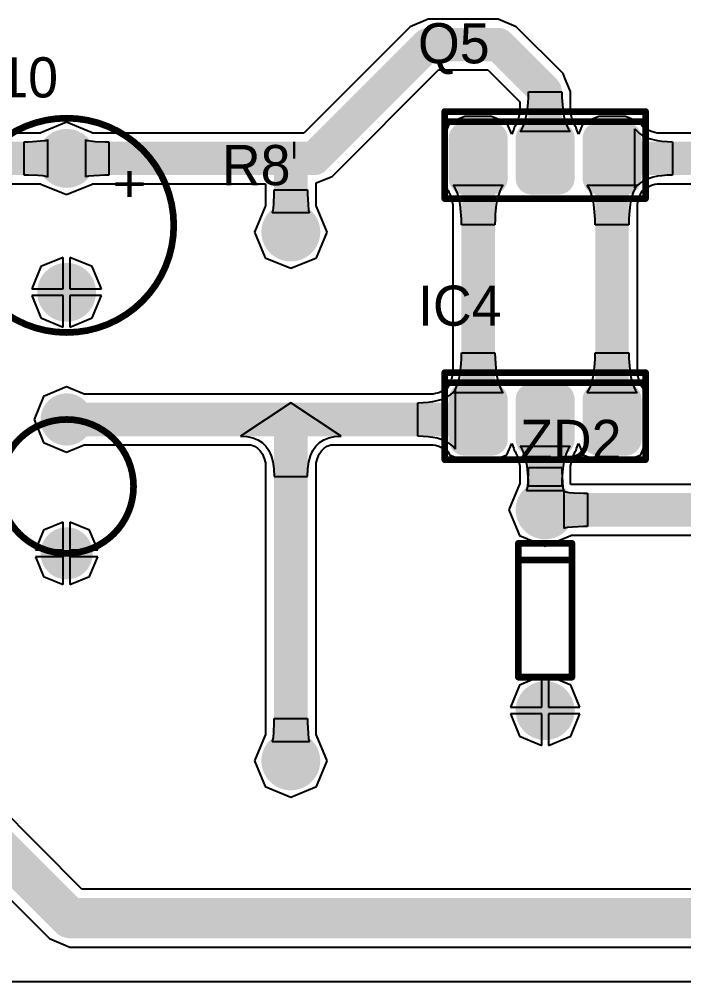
# Model space of a CAD drawing. Header units: millimetres. Extents: x 1 to 6.91, y 1 to 4.95.
# Drawn here: x 4.349 to 5.342, y 1 to 2.438 of the extents above; entities that cross this region are included whole.
import ezdxf

# ---------------------------------------------------------------- set-up
doc = ezdxf.new("R2010")
doc.units = ezdxf.units.MM
doc.header["$MEASUREMENT"] = 0
for name, color, linetype in [('BottomLayer', 5, 'Continuous'), ('BottomSolder', 6, 'Continuous'), ('TopLayer', 1, 'Continuous'), ('TopOverlay', 2, 'Continuous'), ('TopSolder', 216, 'Continuous')]:
    doc.layers.add(name, color=color, linetype=linetype)

msp = doc.modelspace()

# ---------------------------------------------------------------- linework, layer by layer
at = {"layer": 'BottomLayer'}
for p, q in [((4.96, 2.4379), (4.9332, 2.4268)), ((5.065, 2.4379), (4.96, 2.4379)), ((5.0918, 2.4268), (5.065, 2.4379)), ((4.9332, 2.4268), (4.7743, 2.2679)), ((5.1618, 2.3568), (5.0918, 2.4268)), ((4.8168, 2.2032), (4.9757, 2.3621)), ((4.9757, 2.3621), (5.0493, 2.3621)), ((5.0493, 2.3621), (5.0971, 2.3143)), ((5.165, 2.3489), (5.1618, 2.3568)), ((5.1729, 2.33), (5.165, 2.3489)), ((5.1099, 2.321), (5.11, 2.3294)), ((5.11, 2.3294), (5.16, 2.3294)), ((5.16, 2.3294), (5.1601, 2.321)), ((5.1729, 2.2996), (5.1729, 2.33)), ((5.1095, 2.3132), (5.1099, 2.321)), ((5.1601, 2.321), (5.162, 2.2991)), ((5.0971, 2.3143), (5.0971, 2.2996)), ((5.108, 2.2991), (5.1095, 2.3132)), ((5.015, 2.2925), (4.992, 2.283)), ((5.055, 2.2925), (5.015, 2.2925)), ((5.078, 2.283), (5.055, 2.2925)), ((5.0951, 2.2901), (5.0937, 2.2858)), ((5.0963, 2.2951), (5.0951, 2.2901)), ((5.0971, 2.2996), (5.0963, 2.2951)), ((5.1039, 2.2821), (5.1055, 2.2873)), ((5.1055, 2.2873), (5.1069, 2.2929)), ((5.1069, 2.2929), (5.108, 2.2991)), ((5.162, 2.2991), (5.1631, 2.2929)), ((5.1631, 2.2929), (5.1645, 2.2873)), ((5.1645, 2.2873), (5.1661, 2.2821)), ((5.1737, 2.2951), (5.1729, 2.2996)), ((5.1749, 2.2901), (5.1737, 2.2951)), ((5.1763, 2.2858), (5.1749, 2.2901)), ((5.215, 2.2925), (5.192, 2.283)), ((5.255, 2.2925), (5.215, 2.2925)), ((5.278, 2.283), (5.255, 2.2925)), ((4.42, 2.2841), (4.3817, 2.2683)), ((4.4583, 2.2683), (4.42, 2.2841)), ((4.992, 2.283), (4.9825, 2.26)), ((5.085, 2.266), (5.078, 2.283)), ((5.0881, 2.2736), (5.085, 2.266)), ((5.0887, 2.2761), (5.0881, 2.2736)), ((5.09, 2.2781), (5.0887, 2.2761)), ((5.092, 2.283), (5.09, 2.2781)), ((5.0927, 2.2832), (5.092, 2.283)), ((5.0937, 2.2858), (5.0927, 2.2832)), ((5.0976, 2.27), (5.1, 2.2735)), ((5.1, 2.2735), (5.1021, 2.2776)), ((5.1021, 2.2776), (5.1039, 2.2821)), ((5.1661, 2.2821), (5.1679, 2.2776)), ((5.1679, 2.2776), (5.17, 2.2735)), ((5.17, 2.2735), (5.1724, 2.27)), ((5.1773, 2.2832), (5.1763, 2.2858)), ((5.178, 2.283), (5.1773, 2.2832)), ((5.18, 2.2781), (5.178, 2.283)), ((5.1813, 2.2761), (5.18, 2.2781)), ((5.1819, 2.2736), (5.1813, 2.2761)), ((5.185, 2.266), (5.1819, 2.2736)), ((5.192, 2.283), (5.185, 2.266)), ((5.2692, 2.1858), (5.2692, 2.2742)), ((5.2692, 2.2742), (5.2724, 2.2705)), ((5.2798, 2.2785), (5.278, 2.283)), ((5.28, 2.2782), (5.2798, 2.2785)), ((5.2827, 2.2759), (5.28, 2.2782)), ((5.2859, 2.2737), (5.2827, 2.2759)), ((5.2897, 2.2718), (5.2859, 2.2737)), ((4.3816, 2.2679), (4.1496, 2.2679)), ((4.3817, 2.2683), (4.3816, 2.2679)), ((4.3906, 2.2574), (4.3914, 2.258)), ((4.3914, 2.258), (4.3914, 2.202)), ((4.4486, 2.202), (4.4486, 2.258)), ((4.4486, 2.258), (4.4494, 2.2574)), ((4.4584, 2.2679), (4.4583, 2.2683)), ((4.7743, 2.2679), (4.4584, 2.2679)), ((4.9825, 2.26), (4.9825, 2.2)), ((5.1724, 2.27), (5.0976, 2.27)), ((5.2724, 2.2705), (5.2761, 2.2673)), ((5.2761, 2.2673), (5.2804, 2.2644)), ((5.2804, 2.2644), (5.2852, 2.2619)), ((5.2852, 2.2619), (5.2905, 2.2598)), ((5.294, 2.27), (5.2897, 2.2718)), ((5.2905, 2.2598), (5.2964, 2.2581)), ((5.299, 2.2686), (5.294, 2.27)), ((5.2964, 2.2581), (5.3027, 2.2567)), ((5.3023, 2.2679), (5.299, 2.2686)), ((5.4295, 2.2679), (5.3023, 2.2679)), ((4.3568, 2.205), (4.3568, 2.255)), ((4.3568, 2.255), (4.3628, 2.255)), ((4.3628, 2.255), (4.3871, 2.2565)), ((4.3871, 2.2565), (4.3891, 2.2569)), ((4.3891, 2.2569), (4.3906, 2.2574)), ((4.4494, 2.2574), (4.4509, 2.2569)), ((4.4509, 2.2569), (4.4529, 2.2565)), ((4.4529, 2.2565), (4.4555, 2.2561)), ((4.4555, 2.2561), (4.4625, 2.2555)), ((4.4625, 2.2555), (4.4772, 2.255)), ((4.4772, 2.255), (4.4832, 2.255)), ((4.4832, 2.255), (4.4832, 2.205)), ((4.76, 2.23), (4.76, 2.255)), ((4.76, 2.255), (4.76, 2.255)), ((4.76, 2.255), (4.76, 2.255)), ((4.76, 2.255), (4.76, 2.255)), ((4.76, 2.255), (4.76, 2.255)), ((4.76, 2.255), (4.76, 2.255)), ((4.76, 2.255), (4.76, 2.255)), ((4.76, 2.255), (4.76, 2.255)), ((4.76, 2.255), (4.76, 2.255)), ((4.76, 2.255), (4.76, 2.255)), ((4.76, 2.255), (4.76, 2.255)), ((4.76, 2.255), (4.76, 2.23)), ((5.3027, 2.2567), (5.3096, 2.2558)), ((5.3096, 2.2558), (5.3171, 2.2552)), ((5.3171, 2.2552), (5.3251, 2.255)), ((5.3251, 2.255), (5.3251, 2.205)), ((4.76, 2.23), (4.76, 2.23)), ((4.3628, 2.205), (4.3568, 2.205)), ((4.3775, 2.2045), (4.3628, 2.205)), ((4.3845, 2.2039), (4.3775, 2.2045)), ((4.3871, 2.2035), (4.3845, 2.2039)), ((4.3891, 2.2031), (4.3871, 2.2035)), ((4.3906, 2.2026), (4.3891, 2.2031)), ((4.3914, 2.202), (4.3906, 2.2026)), ((4.4494, 2.2026), (4.4486, 2.202)), ((4.4509, 2.2031), (4.4494, 2.2026)), ((4.4529, 2.2035), (4.4509, 2.2031)), ((4.4772, 2.205), (4.4529, 2.2035)), ((4.4832, 2.205), (4.4772, 2.205)), ((4.7929, 2.1933), (4.8168, 2.2032)), ((4.9825, 2.2), (4.9881, 2.1864)), ((5.2905, 2.2002), (5.2852, 2.1981)), ((5.2964, 2.2019), (5.2905, 2.2002)), ((5.3027, 2.2033), (5.2964, 2.2019)), ((5.3096, 2.2042), (5.3027, 2.2033)), ((5.3171, 2.2048), (5.3096, 2.2042)), ((5.3251, 2.205), (5.3171, 2.2048)), ((4.1496, 2.1921), (4.3816, 2.1921)), ((4.3816, 2.1921), (4.3817, 2.1917)), ((4.3817, 2.1917), (4.42, 2.1759)), ((4.42, 2.1759), (4.4583, 2.1917)), ((4.4583, 2.1917), (4.4584, 2.1921)), ((4.4584, 2.1921), (4.7171, 2.1921)), ((4.7171, 2.1921), (4.7171, 2.1584)), ((4.7929, 2.1584), (4.7929, 2.1933)), ((4.9881, 2.1864), (4.9887, 2.1839)), ((5, 2.1865), (4.9976, 2.19)), ((4.9976, 2.19), (5.0724, 2.19)), ((5.0021, 2.1824), (5, 2.1865)), ((5.07, 2.1865), (5.0679, 2.1824)), ((5.0724, 2.19), (5.07, 2.1865)), ((5.2, 2.1865), (5.1976, 2.19)), ((5.1976, 2.19), (5.2724, 2.19)), ((5.2021, 2.1824), (5.2, 2.1865)), ((5.27, 2.1865), (5.2679, 2.1824)), ((5.2724, 2.1895), (5.2692, 2.1858)), ((5.2724, 2.19), (5.27, 2.1865)), ((5.2761, 2.1927), (5.2724, 2.1895)), ((5.2804, 2.1956), (5.2761, 2.1927)), ((5.2852, 2.1981), (5.2804, 2.1956)), ((5.2827, 2.1841), (5.2859, 2.1863)), ((5.2859, 2.1863), (5.2897, 2.1882)), ((5.2897, 2.1882), (5.294, 2.19)), ((5.294, 2.19), (5.299, 2.1914)), ((5.299, 2.1914), (5.3023, 2.1921)), ((5.3023, 2.1921), (5.4429, 2.1921)), ((4.7295, 2.1625), (4.73, 2.1772)), ((4.73, 2.1832), (4.78, 2.1832)), ((4.73, 2.1772), (4.73, 2.1832)), ((4.78, 2.1832), (4.78, 2.1772)), ((4.78, 2.1772), (4.7815, 2.1529)), ((4.9887, 2.1839), (4.99, 2.1819)), ((4.99, 2.1819), (4.992, 2.177)), ((4.992, 2.177), (4.9927, 2.1768)), ((4.9927, 2.1768), (4.9937, 2.1742)), ((4.9937, 2.1742), (4.9951, 2.1699)), ((5.0039, 2.1779), (5.0021, 2.1824)), ((5.0055, 2.1727), (5.0039, 2.1779)), ((5.0069, 2.1671), (5.0055, 2.1727)), ((5.0645, 2.1727), (5.0631, 2.1671)), ((5.0661, 2.1779), (5.0645, 2.1727)), ((5.0679, 2.1824), (5.0661, 2.1779)), ((5.2039, 2.1779), (5.2021, 2.1824)), ((5.2055, 2.1727), (5.2039, 2.1779)), ((5.2069, 2.1671), (5.2055, 2.1727)), ((5.2645, 2.1727), (5.2631, 2.1671)), ((5.2661, 2.1779), (5.2645, 2.1727)), ((5.2679, 2.1824), (5.2661, 2.1779)), ((5.2749, 2.1699), (5.2763, 2.1742)), ((5.2763, 2.1742), (5.2773, 2.1768)), ((5.2773, 2.1768), (5.278, 2.177)), ((5.278, 2.177), (5.2798, 2.1815)), ((5.2798, 2.1815), (5.28, 2.1818)), ((5.28, 2.1818), (5.2827, 2.1841)), ((4.7167, 2.1583), (4.7009, 2.12)), ((4.7171, 2.1584), (4.7167, 2.1583)), ((4.7289, 2.1555), (4.7295, 2.1625)), ((4.7933, 2.1583), (4.7929, 2.1584)), ((4.8091, 2.12), (4.7933, 2.1583)), ((4.9951, 2.1699), (4.9963, 2.1649)), ((4.9963, 2.1649), (4.9971, 2.1604)), ((4.9971, 2.1604), (4.9971, 1.9096)), ((5.008, 2.1609), (5.0069, 2.1671)), ((5.0099, 2.139), (5.008, 2.1609)), ((5.062, 2.1609), (5.0605, 2.1468)), ((5.0631, 2.1671), (5.062, 2.1609)), ((5.208, 2.1609), (5.2069, 2.1671)), ((5.2099, 2.139), (5.208, 2.1609)), ((5.262, 2.1609), (5.2605, 2.1468)), ((5.2631, 2.1671), (5.262, 2.1609)), ((5.2729, 2.1604), (5.2737, 2.1649)), ((5.2729, 1.9096), (5.2729, 2.1604)), ((5.2737, 2.1649), (5.2749, 2.1699)), ((4.727, 2.1486), (4.7276, 2.1494)), ((4.783, 2.1486), (4.727, 2.1486)), ((4.7276, 2.1494), (4.7281, 2.1509)), ((4.7281, 2.1509), (4.7285, 2.1529)), ((4.7285, 2.1529), (4.7289, 2.1555)), ((4.7815, 2.1529), (4.7819, 2.1509)), ((4.7819, 2.1509), (4.7824, 2.1494)), ((4.7824, 2.1494), (4.783, 2.1486)), ((5.0605, 2.1468), (5.0601, 2.139)), ((5.2605, 2.1468), (5.2601, 2.139)), ((5.01, 2.1306), (5.0099, 2.139)), ((5.06, 2.1306), (5.01, 2.1306)), ((5.0601, 2.139), (5.06, 2.1306)), ((5.21, 2.1306), (5.2099, 2.139)), ((5.26, 2.1306), (5.21, 2.1306)), ((5.2601, 2.139), (5.26, 2.1306)), ((4.7009, 2.12), (4.7167, 2.0817)), ((4.7933, 2.0817), (4.8091, 2.12)), ((4.415, 2.082), (4.3817, 2.0683)), ((4.415, 2.035), (4.415, 2.082)), ((4.4583, 2.0683), (4.425, 2.082)), ((4.425, 2.082), (4.425, 2.035)), ((4.7167, 2.0817), (4.755, 2.0659)), ((4.755, 2.0659), (4.7933, 2.0817)), ((4.3817, 2.0683), (4.368, 2.035)), ((4.472, 2.035), (4.4583, 2.0683)), ((4.368, 2.035), (4.415, 2.035)), ((4.425, 2.035), (4.472, 2.035)), ((4.415, 2.025), (4.368, 2.025)), ((4.368, 2.025), (4.3817, 1.9917)), ((4.415, 1.978), (4.415, 2.025)), ((4.472, 2.025), (4.425, 2.025)), ((4.425, 2.025), (4.425, 1.978)), ((4.4583, 1.9917), (4.472, 2.025)), ((4.3817, 1.9917), (4.415, 1.978)), ((4.425, 1.978), (4.4583, 1.9917)), ((5.0095, 1.9232), (5.0099, 1.931)), ((5.0099, 1.931), (5.01, 1.9394)), ((5.01, 1.9394), (5.06, 1.9394)), ((5.06, 1.9394), (5.0601, 1.931)), ((5.0601, 1.931), (5.062, 1.9091)), ((5.2095, 1.9232), (5.2099, 1.931)), ((5.2099, 1.931), (5.21, 1.9394)), ((5.21, 1.9394), (5.26, 1.9394)), ((5.26, 1.9394), (5.2601, 1.931)), ((5.2601, 1.931), (5.262, 1.9091)), ((5.008, 1.9091), (5.0095, 1.9232)), ((5.208, 1.9091), (5.2095, 1.9232)), ((4.9951, 1.9001), (4.9937, 1.8958)), ((4.9963, 1.9051), (4.9951, 1.9001)), ((4.9971, 1.9096), (4.9963, 1.9051)), ((5.0055, 1.8973), (5.0069, 1.9029)), ((5.0069, 1.9029), (5.008, 1.9091)), ((5.062, 1.9091), (5.0631, 1.9029)), ((5.0631, 1.9029), (5.0645, 1.8973)), ((5.2055, 1.8973), (5.2069, 1.9029)), ((5.2069, 1.9029), (5.208, 1.9091)), ((5.262, 1.9091), (5.2631, 1.9029)), ((5.2631, 1.9029), (5.2645, 1.8973)), ((5.2737, 1.9051), (5.2729, 1.9096)), ((5.2749, 1.9001), (5.2737, 1.9051)), ((5.2763, 1.8958), (5.2749, 1.9001)), ((4.42, 1.8887), (4.3856, 1.8744)), ((4.4461, 1.8779), (4.42, 1.8887)), ((4.9841, 1.8837), (4.9803, 1.8818)), ((4.9873, 1.8859), (4.9841, 1.8837)), ((4.99, 1.8882), (4.9873, 1.8859)), ((4.9902, 1.8885), (4.99, 1.8882)), ((4.992, 1.893), (4.9902, 1.8885)), ((4.9927, 1.8932), (4.992, 1.893)), ((4.9937, 1.8958), (4.9927, 1.8932)), ((4.9976, 1.8805), (5.0008, 1.8842)), ((5, 1.8835), (5.0021, 1.8876)), ((5.0008, 1.8842), (5.0008, 1.7958)), ((5.0021, 1.8876), (5.0039, 1.8921)), ((5.0039, 1.8921), (5.0055, 1.8973)), ((5.0645, 1.8973), (5.0661, 1.8921)), ((5.0661, 1.8921), (5.0679, 1.8876)), ((5.0679, 1.8876), (5.07, 1.8835)), ((5.2, 1.8835), (5.2021, 1.8876)), ((5.2021, 1.8876), (5.2039, 1.8921)), ((5.2039, 1.8921), (5.2055, 1.8973)), ((5.2645, 1.8973), (5.2661, 1.8921)), ((5.2661, 1.8921), (5.2679, 1.8876)), ((5.2679, 1.8876), (5.27, 1.8835)), ((5.2773, 1.8932), (5.2763, 1.8958)), ((5.278, 1.893), (5.2773, 1.8932)), ((5.28, 1.8881), (5.278, 1.893)), ((5.2813, 1.8861), (5.28, 1.8881)), ((5.2819, 1.8836), (5.2813, 1.8861)), ((4.3856, 1.8744), (4.3713, 1.84)), ((4.9677, 1.8779), (4.4461, 1.8779)), ((4.971, 1.8786), (4.9677, 1.8779)), ((4.976, 1.88), (4.971, 1.8786)), ((4.9736, 1.8681), (4.9795, 1.8698)), ((4.9803, 1.8818), (4.976, 1.88)), ((4.9795, 1.8698), (4.9848, 1.8719)), ((4.9848, 1.8719), (4.9896, 1.8744)), ((4.9896, 1.8744), (4.9939, 1.8773)), ((4.9939, 1.8773), (4.9976, 1.8805)), ((4.9976, 1.88), (5, 1.8835)), ((5.0724, 1.88), (4.9976, 1.88)), ((5.07, 1.8835), (5.0724, 1.88)), ((5.1976, 1.88), (5.2, 1.8835)), ((5.2724, 1.88), (5.1976, 1.88)), ((5.27, 1.8835), (5.2724, 1.88)), ((5.2875, 1.87), (5.2819, 1.8836)), ((5.2875, 1.81), (5.2875, 1.87)), ((4.755, 1.865), (4.68, 1.815)), ((4.83, 1.815), (4.755, 1.865)), ((4.755, 1.865), (4.755, 1.865)), ((4.755, 1.865), (4.755, 1.865)), ((4.755, 1.865), (4.755, 1.865)), ((4.755, 1.865), (4.755, 1.865)), ((4.755, 1.865), (4.755, 1.865)), ((4.755, 1.865), (4.755, 1.865)), ((4.755, 1.865), (4.755, 1.865)), ((4.755, 1.865), (4.755, 1.865)), ((4.755, 1.865), (4.755, 1.865)), ((4.755, 1.865), (4.755, 1.865)), ((4.9449, 1.865), (4.9529, 1.8652)), ((4.9449, 1.815), (4.9449, 1.865)), ((4.9529, 1.8652), (4.9604, 1.8658)), ((4.9604, 1.8658), (4.9673, 1.8667)), ((4.9673, 1.8667), (4.9736, 1.8681)), ((4.3713, 1.84), (4.3856, 1.8056)), ((4.68, 1.815), (4.6895, 1.8144)), ((4.6895, 1.8144), (4.698, 1.8126)), ((4.698, 1.8126), (4.7055, 1.8096)), ((4.8045, 1.8096), (4.812, 1.8126)), ((4.812, 1.8126), (4.8205, 1.8144)), ((4.8205, 1.8144), (4.83, 1.815)), ((4.9529, 1.8148), (4.9449, 1.815)), ((4.9604, 1.8142), (4.9529, 1.8148)), ((4.9673, 1.8133), (4.9604, 1.8142)), ((4.9736, 1.8119), (4.9673, 1.8133)), ((4.9795, 1.8102), (4.9736, 1.8119)), ((4.3856, 1.8056), (4.42, 1.7913)), ((4.42, 1.7913), (4.4461, 1.8021)), ((4.4461, 1.8021), (4.6951, 1.8021)), ((4.6951, 1.8021), (4.7005, 1.7999)), ((4.7005, 1.7999), (4.7052, 1.7969)), ((4.7055, 1.8096), (4.712, 1.8054)), ((4.712, 1.8054), (4.7175, 1.8)), ((4.7175, 1.8), (4.722, 1.7934)), ((4.788, 1.7934), (4.7925, 1.8)), ((4.7925, 1.8), (4.798, 1.8054)), ((4.798, 1.8054), (4.8045, 1.8096)), ((4.8048, 1.7969), (4.8095, 1.7999)), ((4.8095, 1.7999), (4.8149, 1.8021)), ((4.8149, 1.8021), (4.9677, 1.8021)), ((4.9677, 1.8021), (4.971, 1.8014)), ((4.971, 1.8014), (4.976, 1.8)), ((4.976, 1.8), (4.9803, 1.7982)), ((4.9848, 1.8081), (4.9795, 1.8102)), ((4.9803, 1.7982), (4.9841, 1.7963)), ((4.9896, 1.8056), (4.9848, 1.8081)), ((4.9939, 1.8027), (4.9896, 1.8056)), ((4.9976, 1.7995), (4.9939, 1.8027)), ((5.0008, 1.7958), (4.9976, 1.7995)), ((5.078, 1.787), (5.085, 1.804)), ((5.085, 1.804), (5.0881, 1.7964)), ((5.1, 1.7965), (5.0976, 1.8)), ((5.0976, 1.8), (5.1724, 1.8)), ((5.1724, 1.8), (5.17, 1.7965)), ((5.1819, 1.7964), (5.185, 1.804)), ((5.185, 1.804), (5.192, 1.787)), ((5.278, 1.787), (5.2875, 1.81)), ((4.7052, 1.7969), (4.7092, 1.793)), ((4.7092, 1.793), (4.7125, 1.7881)), ((4.7125, 1.7881), (4.7153, 1.7819)), ((4.722, 1.7934), (4.7255, 1.7856)), ((4.7255, 1.7856), (4.728, 1.7766)), ((4.782, 1.7766), (4.7845, 1.7856)), ((4.7845, 1.7856), (4.788, 1.7934)), ((4.7947, 1.7819), (4.7975, 1.7881)), ((4.7975, 1.7881), (4.8008, 1.793)), ((4.8008, 1.793), (4.8048, 1.7969)), ((4.9841, 1.7963), (4.9873, 1.7941)), ((4.9873, 1.7941), (4.99, 1.7918)), ((4.99, 1.7918), (4.9902, 1.7915)), ((4.9902, 1.7915), (4.992, 1.787)), ((4.992, 1.787), (5.015, 1.7775)), ((5.055, 1.7775), (5.078, 1.787)), ((5.0881, 1.7964), (5.0887, 1.7939)), ((5.0887, 1.7939), (5.09, 1.7919)), ((5.09, 1.7919), (5.092, 1.787)), ((5.092, 1.787), (5.0927, 1.7868)), ((5.0927, 1.7868), (5.0937, 1.7842)), ((5.0937, 1.7842), (5.0951, 1.7799)), ((5.1021, 1.7924), (5.1, 1.7965)), ((5.1039, 1.7879), (5.1021, 1.7924)), ((5.1055, 1.7827), (5.1039, 1.7879)), ((5.1661, 1.7879), (5.1645, 1.7827)), ((5.1679, 1.7924), (5.1661, 1.7879)), ((5.17, 1.7965), (5.1679, 1.7924)), ((5.1749, 1.7799), (5.1763, 1.7842)), ((5.1763, 1.7842), (5.1773, 1.7868)), ((5.1773, 1.7868), (5.178, 1.787)), ((5.178, 1.787), (5.18, 1.7919)), ((5.18, 1.7919), (5.1813, 1.7939)), ((5.1813, 1.7939), (5.1819, 1.7964)), ((5.192, 1.787), (5.215, 1.7775)), ((5.255, 1.7775), (5.278, 1.787)), ((4.7153, 1.7819), (4.7171, 1.7753)), ((4.7171, 1.7753), (4.7171, 1.3684)), ((4.728, 1.7766), (4.7295, 1.7664)), ((4.7805, 1.7664), (4.782, 1.7766)), ((4.7929, 1.7753), (4.7947, 1.7819)), ((4.7929, 1.3684), (4.7929, 1.7753)), ((5.015, 1.7775), (5.055, 1.7775)), ((5.0951, 1.7799), (5.0963, 1.7749)), ((5.0963, 1.7749), (5.0971, 1.7704)), ((5.0971, 1.7704), (5.0971, 1.7434)), ((5.1069, 1.7771), (5.1055, 1.7827)), ((5.108, 1.7709), (5.1069, 1.7771)), ((5.1099, 1.749), (5.108, 1.7709)), ((5.162, 1.7709), (5.1605, 1.7568)), ((5.1631, 1.7771), (5.162, 1.7709)), ((5.1645, 1.7827), (5.1631, 1.7771)), ((5.1729, 1.7704), (5.1737, 1.7749)), ((5.1729, 1.7434), (5.1729, 1.7704)), ((5.1737, 1.7749), (5.1749, 1.7799)), ((5.215, 1.7775), (5.255, 1.7775)), ((4.7295, 1.7664), (4.73, 1.755)), ((4.73, 1.755), (4.78, 1.755)), ((4.78, 1.755), (4.7805, 1.7664)), ((5.1095, 1.7475), (5.11, 1.7622)), ((5.11, 1.7682), (5.16, 1.7682)), ((5.11, 1.7622), (5.11, 1.7682)), ((5.16, 1.7682), (5.16, 1.7622)), ((5.16, 1.7622), (5.1615, 1.7379)), ((5.1605, 1.7568), (5.1601, 1.749)), ((5.0967, 1.7433), (5.0809, 1.705)), ((5.0971, 1.7434), (5.0967, 1.7433)), ((5.1085, 1.7379), (5.1089, 1.7405)), ((5.1089, 1.7405), (5.1095, 1.7475)), ((5.11, 1.7406), (5.1099, 1.749)), ((5.16, 1.7406), (5.11, 1.7406)), ((5.1601, 1.749), (5.16, 1.7406)), ((5.1733, 1.7433), (5.1729, 1.7434)), ((5.1734, 1.7429), (5.1733, 1.7433)), ((5.4321, 1.7429), (5.1734, 1.7429)), ((5.107, 1.7336), (5.1076, 1.7344)), ((5.163, 1.7336), (5.107, 1.7336)), ((5.1076, 1.7344), (5.1081, 1.7359)), ((5.1081, 1.7359), (5.1085, 1.7379)), ((5.1615, 1.7379), (5.1619, 1.7359)), ((5.1619, 1.7359), (5.1624, 1.7344)), ((5.1624, 1.7344), (5.163, 1.7336)), ((5.1636, 1.677), (5.1636, 1.733)), ((5.1636, 1.733), (5.1644, 1.7324)), ((5.1644, 1.7324), (5.1659, 1.7319)), ((5.1659, 1.7319), (5.1679, 1.7315)), ((5.1679, 1.7315), (5.1705, 1.7311)), ((5.1705, 1.7311), (5.1775, 1.7305)), ((5.1775, 1.7305), (5.1922, 1.73)), ((5.1922, 1.73), (5.1982, 1.73)), ((5.1982, 1.73), (5.1982, 1.68)), ((5.0809, 1.705), (5.0967, 1.6667)), ((4.415, 1.6866), (4.3856, 1.6744)), ((4.415, 1.645), (4.415, 1.6866)), ((4.4544, 1.6744), (4.425, 1.6866)), ((4.425, 1.6866), (4.425, 1.645)), ((4.3856, 1.6744), (4.3734, 1.645)), ((4.4666, 1.645), (4.4544, 1.6744)), ((5.1644, 1.6776), (5.1636, 1.677)), ((5.1659, 1.6781), (5.1644, 1.6776)), ((5.1679, 1.6785), (5.1659, 1.6781)), ((5.1922, 1.68), (5.1679, 1.6785)), ((5.1982, 1.68), (5.1922, 1.68)), ((5.0967, 1.6667), (5.135, 1.6509)), ((5.135, 1.6509), (5.1733, 1.6667)), ((5.1733, 1.6667), (5.1734, 1.6671)), ((5.1734, 1.6671), (5.4371, 1.6671)), ((4.3734, 1.645), (4.415, 1.645)), ((4.425, 1.645), (4.4666, 1.645)), ((4.415, 1.635), (4.3734, 1.635)), ((4.3734, 1.635), (4.3856, 1.6056)), ((4.415, 1.5934), (4.415, 1.635)), ((4.4666, 1.635), (4.425, 1.635)), ((4.425, 1.635), (4.425, 1.5934)), ((4.4544, 1.6056), (4.4666, 1.635)), ((4.3856, 1.6056), (4.415, 1.5934)), ((4.425, 1.5934), (4.4544, 1.6056)), ((4.4429, 1.1383), (4.0656, 1.5157)), ((5.13, 1.457), (5.0967, 1.4433)), ((5.13, 1.41), (5.13, 1.457)), ((5.1733, 1.4433), (5.14, 1.457)), ((5.14, 1.457), (5.14, 1.41)), ((4.0164, 1.4424), (4.3944, 1.0644)), ((5.0967, 1.4433), (5.083, 1.41)), ((5.187, 1.41), (5.1733, 1.4433)), ((5.083, 1.41), (5.13, 1.41)), ((5.14, 1.41), (5.187, 1.41)), ((5.13, 1.4), (5.083, 1.4)), ((5.083, 1.4), (5.0967, 1.3667)), ((5.13, 1.353), (5.13, 1.4)), ((5.187, 1.4), (5.14, 1.4)), ((5.14, 1.4), (5.14, 1.353)), ((5.1733, 1.3667), (5.187, 1.4)), ((4.7295, 1.3725), (4.73, 1.3872)), ((4.73, 1.3932), (4.78, 1.3932)), ((4.73, 1.3872), (4.73, 1.3932)), ((4.78, 1.3932), (4.78, 1.3872)), ((4.78, 1.3872), (4.7815, 1.3629)), ((4.7167, 1.3683), (4.7009, 1.33)), ((4.7171, 1.3684), (4.7167, 1.3683)), ((4.7289, 1.3655), (4.7295, 1.3725)), ((4.7933, 1.3683), (4.7929, 1.3684)), ((4.8091, 1.33), (4.7933, 1.3683)), ((5.0967, 1.3667), (5.13, 1.353)), ((5.14, 1.353), (5.1733, 1.3667)), ((4.727, 1.3586), (4.7276, 1.3594)), ((4.783, 1.3586), (4.727, 1.3586)), ((4.7276, 1.3594), (4.7281, 1.3609)), ((4.7281, 1.3609), (4.7285, 1.3629)), ((4.7285, 1.3629), (4.7289, 1.3655)), ((4.7815, 1.3629), (4.7819, 1.3609)), ((4.7819, 1.3609), (4.7824, 1.3594)), ((4.7824, 1.3594), (4.783, 1.3586)), ((4.7009, 1.33), (4.7167, 1.2917)), ((4.7933, 1.2917), (4.8091, 1.33)), ((4.7167, 1.2917), (4.755, 1.2759)), ((4.755, 1.2759), (4.7933, 1.2917)), ((6.6517, 1.1383), (4.4429, 1.1383)), ((4.3944, 1.0644), (4.425, 1.0517)), ((4.425, 1.0517), (6.67, 1.0517)), ((6.91, 1), (1, 1))]:
    msp.add_line(p, q, dxfattribs=at)
for points, const_width in [([(4.79, 2.23), (4.96, 2.4)], 0.05), ([(4.96, 2.4), (5.065, 2.4)], 0.05), ([(5.065, 2.4), (5.135, 2.33)], 0.05), ([(5.135, 2.23), (5.135, 2.33)], 0.05), ([(4.09, 2.23), (4.42, 2.23)], 0.05), ([(4.42, 2.23), (4.76, 2.23)], 0.05), ([(4.755, 2.225), (4.76, 2.23)], 0.05), ([(4.755, 2.12), (4.755, 2.225)], 0.05), ([(4.76, 2.23), (4.79, 2.23)], 0.05), ([(5.035, 1.84), (5.035, 2.23)], 0.05), ([(5.235, 1.84), (5.235, 2.23)], 0.05), ([(5.235, 2.23), (5.58, 2.23)], 0.05), ([(3.48, 2.04), (4.425, 1.095)], 0.06), ([(4.42, 1.84), (4.755, 1.84)], 0.05), ([(4.755, 1.33), (4.755, 1.84)], 0.05), ([(4.755, 1.84), (5.035, 1.84)], 0.05), ([(5.135, 1.705), (5.135, 1.84)], 0.05), ([(5.135, 1.705), (5.475, 1.705)], 0.05), ([(4.425, 1.095), (6.67, 1.095)], 0.06)]:
    msp.add_lwpolyline(points, dxfattribs=dict(at, const_width=const_width))
for points, const_width in [([(4.9475, 2.4, 1), (4.9725, 2.4, 1)], 0.025), ([(4.9475, 2.4, 1), (4.9725, 2.4, 1)], 0.025), ([(5.0525, 2.4, 1), (5.0775, 2.4, 1)], 0.025), ([(5.0525, 2.4, 1), (5.0775, 2.4, 1)], 0.025), ([(5.1225, 2.33, 1), (5.1475, 2.33, 1)], 0.025), ([(5.1225, 2.33, 1), (5.1475, 2.33, 1)], 0.025), ([(5.005, 2.26, 1), (5.025, 2.26, 1)], 0.02), ([(5.045, 2.26, 1), (5.065, 2.26, 1)], 0.02), ([(5.105, 2.26, 1), (5.125, 2.26, 1)], 0.02), ([(5.145, 2.26, 1), (5.165, 2.26, 1)], 0.02), ([(5.205, 2.26, 1), (5.225, 2.26, 1)], 0.02), ([(5.245, 2.26, 1), (5.265, 2.26, 1)], 0.02), ([(4.4, 2.23, 1), (4.44, 2.23, 1)], 0.04), ([(4.4075, 2.23, 1), (4.4325, 2.23, 1)], 0.025), ([(4.4075, 2.23, 1), (4.4325, 2.23, 1)], 0.025), ([(4.7425, 2.225, 1), (4.7675, 2.225, 1)], 0.025), ([(4.7425, 2.225, 1), (4.7675, 2.225, 1)], 0.025), ([(4.7475, 2.23, 1), (4.7725, 2.23, 1)], 0.025), ([(4.7475, 2.23, 1), (4.7725, 2.23, 1)], 0.025), ([(4.7475, 2.23, 1), (4.7725, 2.23, 1)], 0.025), ([(4.7775, 2.23, 1), (4.8025, 2.23, 1)], 0.025), ([(4.7775, 2.23, 1), (4.8025, 2.23, 1)], 0.025), ([(5.0225, 2.23, 1), (5.0475, 2.23, 1)], 0.025), ([(5.1225, 2.23, 1), (5.1475, 2.23, 1)], 0.025), ([(5.2225, 2.23, 1), (5.2475, 2.23, 1)], 0.025), ([(5.2225, 2.23, 1), (5.2475, 2.23, 1)], 0.025), ([(5.005, 2.2, 1), (5.025, 2.2, 1)], 0.02), ([(5.045, 2.2, 1), (5.065, 2.2, 1)], 0.02), ([(5.105, 2.2, 1), (5.125, 2.2, 1)], 0.02), ([(5.145, 2.2, 1), (5.165, 2.2, 1)], 0.02), ([(5.205, 2.2, 1), (5.225, 2.2, 1)], 0.02), ([(5.245, 2.2, 1), (5.265, 2.2, 1)], 0.02), ([(4.735, 2.12, 1), (4.775, 2.12, 1)], 0.04), ([(4.7425, 2.12, 1), (4.7675, 2.12, 1)], 0.025), ([(4.4, 2.03, 1), (4.44, 2.03, 1)], 0.04), ([(5.005, 1.87, 1), (5.025, 1.87, 1)], 0.02), ([(5.045, 1.87, 1), (5.065, 1.87, 1)], 0.02), ([(5.105, 1.87, 1), (5.125, 1.87, 1)], 0.02), ([(5.145, 1.87, 1), (5.165, 1.87, 1)], 0.02), ([(5.205, 1.87, 1), (5.225, 1.87, 1)], 0.02), ([(5.245, 1.87, 1), (5.265, 1.87, 1)], 0.02), ([(4.4025, 1.84, 1), (4.4375, 1.84, 1)], 0.035), ([(4.4075, 1.84, 1), (4.4325, 1.84, 1)], 0.025), ([(4.7425, 1.84, 1), (4.7675, 1.84, 1)], 0.025), ([(4.7425, 1.84, 1), (4.7675, 1.84, 1)], 0.025), ([(4.7425, 1.84, 1), (4.7675, 1.84, 1)], 0.025), ([(5.0225, 1.84, 1), (5.0475, 1.84, 1)], 0.025), ([(5.0225, 1.84, 1), (5.0475, 1.84, 1)], 0.025), ([(5.1225, 1.84, 1), (5.1475, 1.84, 1)], 0.025), ([(5.2225, 1.84, 1), (5.2475, 1.84, 1)], 0.025), ([(5.005, 1.81, 1), (5.025, 1.81, 1)], 0.02), ([(5.045, 1.81, 1), (5.065, 1.81, 1)], 0.02), ([(5.105, 1.81, 1), (5.125, 1.81, 1)], 0.02), ([(5.145, 1.81, 1), (5.165, 1.81, 1)], 0.02), ([(5.205, 1.81, 1), (5.225, 1.81, 1)], 0.02), ([(5.245, 1.81, 1), (5.265, 1.81, 1)], 0.02), ([(5.115, 1.705, 1), (5.155, 1.705, 1)], 0.04), ([(5.1225, 1.705, 1), (5.1475, 1.705, 1)], 0.025), ([(5.1225, 1.705, 1), (5.1475, 1.705, 1)], 0.025), ([(4.4025, 1.64, 1), (4.4375, 1.64, 1)], 0.035), ([(5.115, 1.405, 1), (5.155, 1.405, 1)], 0.04), ([(4.735, 1.33, 1), (4.775, 1.33, 1)], 0.04), ([(4.7425, 1.33, 1), (4.7675, 1.33, 1)], 0.025), ([(4.41, 1.095, 1), (4.44, 1.095, 1)], 0.03), ([(4.41, 1.095, 1), (4.44, 1.095, 1)], 0.03)]:
    msp.add_lwpolyline(points, format="xyb", close=True, dxfattribs=dict(at, const_width=const_width))
for points in [[(5.015, 2.18), (5.055, 2.18), (5.015, 2.28), (5.055, 2.28)], [(5.115, 2.18), (5.155, 2.18), (5.115, 2.28), (5.155, 2.28)], [(5.215, 2.18), (5.255, 2.18), (5.215, 2.28), (5.255, 2.28)], [(4.995, 2.2), (5.075, 2.2), (4.995, 2.26), (5.075, 2.26)], [(5.095, 2.2), (5.175, 2.2), (5.095, 2.26), (5.175, 2.26)], [(5.195, 2.2), (5.275, 2.2), (5.195, 2.26), (5.275, 2.26)], [(5.015, 1.79), (5.055, 1.79), (5.015, 1.89), (5.055, 1.89)], [(5.115, 1.79), (5.155, 1.79), (5.115, 1.89), (5.155, 1.89)], [(5.215, 1.79), (5.255, 1.79), (5.215, 1.89), (5.255, 1.89)], [(4.995, 1.81), (5.075, 1.81), (4.995, 1.87), (5.075, 1.87)], [(5.095, 1.81), (5.175, 1.81), (5.095, 1.87), (5.175, 1.87)], [(5.195, 1.81), (5.275, 1.81), (5.195, 1.87), (5.275, 1.87)]]:
    msp.add_solid(points, dxfattribs=at)
at = {"layer": 'BottomSolder'}
for points, const_width in [([(4.398, 2.23, 1), (4.442, 2.23, 1)], 0.044), ([(5.003, 2.26, 1), (5.027, 2.26, 1)], 0.024), ([(5.043, 2.26, 1), (5.067, 2.26, 1)], 0.024), ([(5.103, 2.26, 1), (5.127, 2.26, 1)], 0.024), ([(5.143, 2.26, 1), (5.167, 2.26, 1)], 0.024), ([(5.203, 2.26, 1), (5.227, 2.26, 1)], 0.024), ([(5.243, 2.26, 1), (5.267, 2.26, 1)], 0.024), ([(5.003, 2.2, 1), (5.027, 2.2, 1)], 0.024), ([(5.043, 2.2, 1), (5.067, 2.2, 1)], 0.024), ([(5.103, 2.2, 1), (5.127, 2.2, 1)], 0.024), ([(5.143, 2.2, 1), (5.167, 2.2, 1)], 0.024), ([(5.203, 2.2, 1), (5.227, 2.2, 1)], 0.024), ([(5.243, 2.2, 1), (5.267, 2.2, 1)], 0.024), ([(4.733, 2.12, 1), (4.777, 2.12, 1)], 0.044), ([(4.398, 2.03, 1), (4.442, 2.03, 1)], 0.044), ([(5.003, 1.87, 1), (5.027, 1.87, 1)], 0.024), ([(5.043, 1.87, 1), (5.067, 1.87, 1)], 0.024), ([(5.103, 1.87, 1), (5.127, 1.87, 1)], 0.024), ([(5.143, 1.87, 1), (5.167, 1.87, 1)], 0.024), ([(5.203, 1.87, 1), (5.227, 1.87, 1)], 0.024), ([(5.243, 1.87, 1), (5.267, 1.87, 1)], 0.024), ([(4.4005, 1.84, 1), (4.4395, 1.84, 1)], 0.039), ([(5.003, 1.81, 1), (5.027, 1.81, 1)], 0.024), ([(5.043, 1.81, 1), (5.067, 1.81, 1)], 0.024), ([(5.103, 1.81, 1), (5.127, 1.81, 1)], 0.024), ([(5.143, 1.81, 1), (5.167, 1.81, 1)], 0.024), ([(5.203, 1.81, 1), (5.227, 1.81, 1)], 0.024), ([(5.243, 1.81, 1), (5.267, 1.81, 1)], 0.024), ([(5.113, 1.705, 1), (5.157, 1.705, 1)], 0.044), ([(4.4005, 1.64, 1), (4.4395, 1.64, 1)], 0.039), ([(5.113, 1.405, 1), (5.157, 1.405, 1)], 0.044), ([(4.733, 1.33, 1), (4.777, 1.33, 1)], 0.044)]:
    msp.add_lwpolyline(points, format="xyb", close=True, dxfattribs=dict(at, const_width=const_width))
for points in [[(5.015, 2.176), (5.055, 2.176), (5.015, 2.284), (5.055, 2.284)], [(5.115, 2.176), (5.155, 2.176), (5.115, 2.284), (5.155, 2.284)], [(5.215, 2.176), (5.255, 2.176), (5.215, 2.284), (5.255, 2.284)], [(4.991, 2.2), (5.079, 2.2), (4.991, 2.26), (5.079, 2.26)], [(5.091, 2.2), (5.179, 2.2), (5.091, 2.26), (5.179, 2.26)], [(5.191, 2.2), (5.279, 2.2), (5.191, 2.26), (5.279, 2.26)], [(5.015, 1.786), (5.055, 1.786), (5.015, 1.894), (5.055, 1.894)], [(5.115, 1.786), (5.155, 1.786), (5.115, 1.894), (5.155, 1.894)], [(5.215, 1.786), (5.255, 1.786), (5.215, 1.894), (5.255, 1.894)], [(4.991, 1.81), (5.079, 1.81), (4.991, 1.87), (5.079, 1.87)], [(5.091, 1.81), (5.179, 1.81), (5.091, 1.87), (5.179, 1.87)], [(5.191, 1.81), (5.279, 1.81), (5.191, 1.87), (5.279, 1.87)]]:
    msp.add_solid(points, dxfattribs=at)
at = {"layer": 'TopLayer'}
for points, const_width in [([(5.005, 2.26, 1), (5.025, 2.26, 1)], 0.02), ([(5.045, 2.26, 1), (5.065, 2.26, 1)], 0.02), ([(5.105, 2.26, 1), (5.125, 2.26, 1)], 0.02), ([(5.145, 2.26, 1), (5.165, 2.26, 1)], 0.02), ([(5.205, 2.26, 1), (5.225, 2.26, 1)], 0.02), ([(5.245, 2.26, 1), (5.265, 2.26, 1)], 0.02), ([(4.4, 2.23, 1), (4.44, 2.23, 1)], 0.04), ([(5.005, 2.2, 1), (5.025, 2.2, 1)], 0.02), ([(5.045, 2.2, 1), (5.065, 2.2, 1)], 0.02), ([(5.105, 2.2, 1), (5.125, 2.2, 1)], 0.02), ([(5.145, 2.2, 1), (5.165, 2.2, 1)], 0.02), ([(5.205, 2.2, 1), (5.225, 2.2, 1)], 0.02), ([(5.245, 2.2, 1), (5.265, 2.2, 1)], 0.02), ([(4.735, 2.12, 1), (4.775, 2.12, 1)], 0.04), ([(4.4, 2.03, 1), (4.44, 2.03, 1)], 0.04), ([(5.005, 1.87, 1), (5.025, 1.87, 1)], 0.02), ([(5.045, 1.87, 1), (5.065, 1.87, 1)], 0.02), ([(5.105, 1.87, 1), (5.125, 1.87, 1)], 0.02), ([(5.145, 1.87, 1), (5.165, 1.87, 1)], 0.02), ([(5.205, 1.87, 1), (5.225, 1.87, 1)], 0.02), ([(5.245, 1.87, 1), (5.265, 1.87, 1)], 0.02), ([(4.4025, 1.84, 1), (4.4375, 1.84, 1)], 0.035), ([(5.005, 1.81, 1), (5.025, 1.81, 1)], 0.02), ([(5.045, 1.81, 1), (5.065, 1.81, 1)], 0.02), ([(5.105, 1.81, 1), (5.125, 1.81, 1)], 0.02), ([(5.145, 1.81, 1), (5.165, 1.81, 1)], 0.02), ([(5.205, 1.81, 1), (5.225, 1.81, 1)], 0.02), ([(5.245, 1.81, 1), (5.265, 1.81, 1)], 0.02), ([(5.115, 1.705, 1), (5.155, 1.705, 1)], 0.04), ([(4.4025, 1.64, 1), (4.4375, 1.64, 1)], 0.035), ([(5.115, 1.405, 1), (5.155, 1.405, 1)], 0.04), ([(4.735, 1.33, 1), (4.775, 1.33, 1)], 0.04)]:
    msp.add_lwpolyline(points, format="xyb", close=True, dxfattribs=dict(at, const_width=const_width))
for points in [[(5.015, 2.18), (5.055, 2.18), (5.015, 2.28), (5.055, 2.28)], [(5.115, 2.18), (5.155, 2.18), (5.115, 2.28), (5.155, 2.28)], [(5.215, 2.18), (5.255, 2.18), (5.215, 2.28), (5.255, 2.28)], [(4.995, 2.2), (5.075, 2.2), (4.995, 2.26), (5.075, 2.26)], [(5.095, 2.2), (5.175, 2.2), (5.095, 2.26), (5.175, 2.26)], [(5.195, 2.2), (5.275, 2.2), (5.195, 2.26), (5.275, 2.26)], [(5.015, 1.79), (5.055, 1.79), (5.015, 1.89), (5.055, 1.89)], [(5.115, 1.79), (5.155, 1.79), (5.115, 1.89), (5.155, 1.89)], [(5.215, 1.79), (5.255, 1.79), (5.215, 1.89), (5.255, 1.89)], [(4.995, 1.81), (5.075, 1.81), (4.995, 1.87), (5.075, 1.87)], [(5.095, 1.81), (5.175, 1.81), (5.095, 1.87), (5.175, 1.87)], [(5.195, 1.81), (5.275, 1.81), (5.195, 1.87), (5.275, 1.87)]]:
    msp.add_solid(points, dxfattribs=at)
at = {"layer": 'TopOverlay', "const_width": 0.01}
for points in [[(4.985, 2.17), (4.985, 2.3)], [(4.985, 2.3), (5.285, 2.3)], [(5.285, 2.17), (5.285, 2.3)], [(5.285, 2.285), (5.285, 2.3)], [(4.985, 2.285), (5.285, 2.285)], [(4.985, 2.17), (5.285, 2.17)], [(4.985, 1.78), (4.985, 1.91)], [(4.985, 1.91), (5.285, 1.91)], [(5.285, 1.78), (5.285, 1.91)], [(5.285, 1.895), (5.285, 1.91)], [(4.985, 1.895), (5.285, 1.895)], [(4.985, 1.78), (5.285, 1.78)], [(5.095, 1.455), (5.095, 1.655)], [(5.095, 1.655), (5.175, 1.655)], [(5.175, 1.455), (5.175, 1.655)], [(5.095, 1.63), (5.175, 1.63)], [(5.095, 1.455), (5.175, 1.455)]]:
    msp.add_lwpolyline(points, dxfattribs=at)
at = {"layer": 'TopOverlay'}
for points, const_width in [([(4.9825, 2.3, 1), (4.9875, 2.3, 1)], 0.005), ([(4.9825, 2.3, 1), (4.9875, 2.3, 1)], 0.005), ([(5.2825, 2.3, 1), (5.2875, 2.3, 1)], 0.005), ([(5.2825, 2.3, 1), (5.2875, 2.3, 1)], 0.005), ([(5.2825, 2.3, 1), (5.2875, 2.3, 1)], 0.005), ([(4.5801, 2.13, 1), (4.2599, 2.13, 1)], 0.01), ([(4.9825, 2.285, 1), (4.9875, 2.285, 1)], 0.005), ([(5.2825, 2.285, 1), (5.2875, 2.285, 1)], 0.005), ([(5.2825, 2.285, 1), (5.2875, 2.285, 1)], 0.005), ([(4.9825, 2.17, 1), (4.9875, 2.17, 1)], 0.005), ([(4.9825, 2.17, 1), (4.9875, 2.17, 1)], 0.005), ([(5.2825, 2.17, 1), (5.2875, 2.17, 1)], 0.005), ([(5.2825, 2.17, 1), (5.2875, 2.17, 1)], 0.005), ([(4.5776, 2.13, 1), (4.5826, 2.13, 1)], 0.005), ([(4.9825, 1.91, 1), (4.9875, 1.91, 1)], 0.005), ([(4.9825, 1.91, 1), (4.9875, 1.91, 1)], 0.005), ([(5.2825, 1.91, 1), (5.2875, 1.91, 1)], 0.005), ([(5.2825, 1.91, 1), (5.2875, 1.91, 1)], 0.005), ([(5.2825, 1.91, 1), (5.2875, 1.91, 1)], 0.005), ([(4.9825, 1.895, 1), (4.9875, 1.895, 1)], 0.005), ([(5.2825, 1.895, 1), (5.2875, 1.895, 1)], 0.005), ([(5.2825, 1.895, 1), (5.2875, 1.895, 1)], 0.005), ([(4.52, 1.74, 1), (4.32, 1.74, 1)], 0.01), ([(4.9825, 1.78, 1), (4.9875, 1.78, 1)], 0.005), ([(4.9825, 1.78, 1), (4.9875, 1.78, 1)], 0.005), ([(5.2825, 1.78, 1), (5.2875, 1.78, 1)], 0.005), ([(5.2825, 1.78, 1), (5.2875, 1.78, 1)], 0.005), ([(4.5175, 1.74, 1), (4.5225, 1.74, 1)], 0.005), ([(5.0925, 1.655, 1), (5.0975, 1.655, 1)], 0.005), ([(5.0925, 1.655, 1), (5.0975, 1.655, 1)], 0.005), ([(5.1725, 1.655, 1), (5.1775, 1.655, 1)], 0.005), ([(5.1725, 1.655, 1), (5.1775, 1.655, 1)], 0.005), ([(5.0925, 1.63, 1), (5.0975, 1.63, 1)], 0.005), ([(5.1725, 1.63, 1), (5.1775, 1.63, 1)], 0.005), ([(5.0925, 1.455, 1), (5.0975, 1.455, 1)], 0.005), ([(5.0925, 1.455, 1), (5.0975, 1.455, 1)], 0.005), ([(5.1725, 1.455, 1), (5.1775, 1.455, 1)], 0.005), ([(5.1725, 1.455, 1), (5.1775, 1.455, 1)], 0.005)]:
    msp.add_lwpolyline(points, format="xyb", close=True, dxfattribs=dict(at, const_width=const_width))
at = {"layer": 'TopSolder'}
for points, const_width in [([(4.398, 2.23, 1), (4.442, 2.23, 1)], 0.044), ([(5.003, 2.26, 1), (5.027, 2.26, 1)], 0.024), ([(5.043, 2.26, 1), (5.067, 2.26, 1)], 0.024), ([(5.103, 2.26, 1), (5.127, 2.26, 1)], 0.024), ([(5.143, 2.26, 1), (5.167, 2.26, 1)], 0.024), ([(5.203, 2.26, 1), (5.227, 2.26, 1)], 0.024), ([(5.243, 2.26, 1), (5.267, 2.26, 1)], 0.024), ([(5.003, 2.2, 1), (5.027, 2.2, 1)], 0.024), ([(5.043, 2.2, 1), (5.067, 2.2, 1)], 0.024), ([(5.103, 2.2, 1), (5.127, 2.2, 1)], 0.024), ([(5.143, 2.2, 1), (5.167, 2.2, 1)], 0.024), ([(5.203, 2.2, 1), (5.227, 2.2, 1)], 0.024), ([(5.243, 2.2, 1), (5.267, 2.2, 1)], 0.024), ([(4.733, 2.12, 1), (4.777, 2.12, 1)], 0.044), ([(4.398, 2.03, 1), (4.442, 2.03, 1)], 0.044), ([(5.003, 1.87, 1), (5.027, 1.87, 1)], 0.024), ([(5.043, 1.87, 1), (5.067, 1.87, 1)], 0.024), ([(5.103, 1.87, 1), (5.127, 1.87, 1)], 0.024), ([(5.143, 1.87, 1), (5.167, 1.87, 1)], 0.024), ([(5.203, 1.87, 1), (5.227, 1.87, 1)], 0.024), ([(5.243, 1.87, 1), (5.267, 1.87, 1)], 0.024), ([(4.4005, 1.84, 1), (4.4395, 1.84, 1)], 0.039), ([(5.003, 1.81, 1), (5.027, 1.81, 1)], 0.024), ([(5.043, 1.81, 1), (5.067, 1.81, 1)], 0.024), ([(5.103, 1.81, 1), (5.127, 1.81, 1)], 0.024), ([(5.143, 1.81, 1), (5.167, 1.81, 1)], 0.024), ([(5.203, 1.81, 1), (5.227, 1.81, 1)], 0.024), ([(5.243, 1.81, 1), (5.267, 1.81, 1)], 0.024), ([(5.113, 1.705, 1), (5.157, 1.705, 1)], 0.044), ([(4.4005, 1.64, 1), (4.4395, 1.64, 1)], 0.039), ([(5.113, 1.405, 1), (5.157, 1.405, 1)], 0.044), ([(4.733, 1.33, 1), (4.777, 1.33, 1)], 0.044)]:
    msp.add_lwpolyline(points, format="xyb", close=True, dxfattribs=dict(at, const_width=const_width))
for points in [[(5.015, 2.176), (5.055, 2.176), (5.015, 2.284), (5.055, 2.284)], [(5.115, 2.176), (5.155, 2.176), (5.115, 2.284), (5.155, 2.284)], [(5.215, 2.176), (5.255, 2.176), (5.215, 2.284), (5.255, 2.284)], [(4.991, 2.2), (5.079, 2.2), (4.991, 2.26), (5.079, 2.26)], [(5.091, 2.2), (5.179, 2.2), (5.091, 2.26), (5.179, 2.26)], [(5.191, 2.2), (5.279, 2.2), (5.191, 2.26), (5.279, 2.26)], [(5.015, 1.786), (5.055, 1.786), (5.015, 1.894), (5.055, 1.894)], [(5.115, 1.786), (5.155, 1.786), (5.115, 1.894), (5.155, 1.894)], [(5.215, 1.786), (5.255, 1.786), (5.215, 1.894), (5.255, 1.894)], [(4.991, 1.81), (5.079, 1.81), (4.991, 1.87), (5.079, 1.87)], [(5.091, 1.81), (5.179, 1.81), (5.091, 1.87), (5.179, 1.87)], [(5.191, 1.81), (5.279, 1.81), (5.191, 1.87), (5.279, 1.87)]]:
    msp.add_solid(points, dxfattribs=at)

# ---------------------------------------------------------------- texts
at = {"layer": 'TopOverlay'}
for s, p in [('Q5', (4.945, 2.372)), ('C10', (4.26, 2.321)), ('R8', (4.652, 2.19)), ('IC4', (4.945, 1.98)), ('ZD2', (5.0975, 1.7795))]:
    msp.add_text(s, height=0.06, dxfattribs=at).set_placement(p)
msp.add_text('+', height=0.06, rotation=270, dxfattribs=at).set_placement((4.485, 2.215))

doc.saveas('drawing.dxf')
